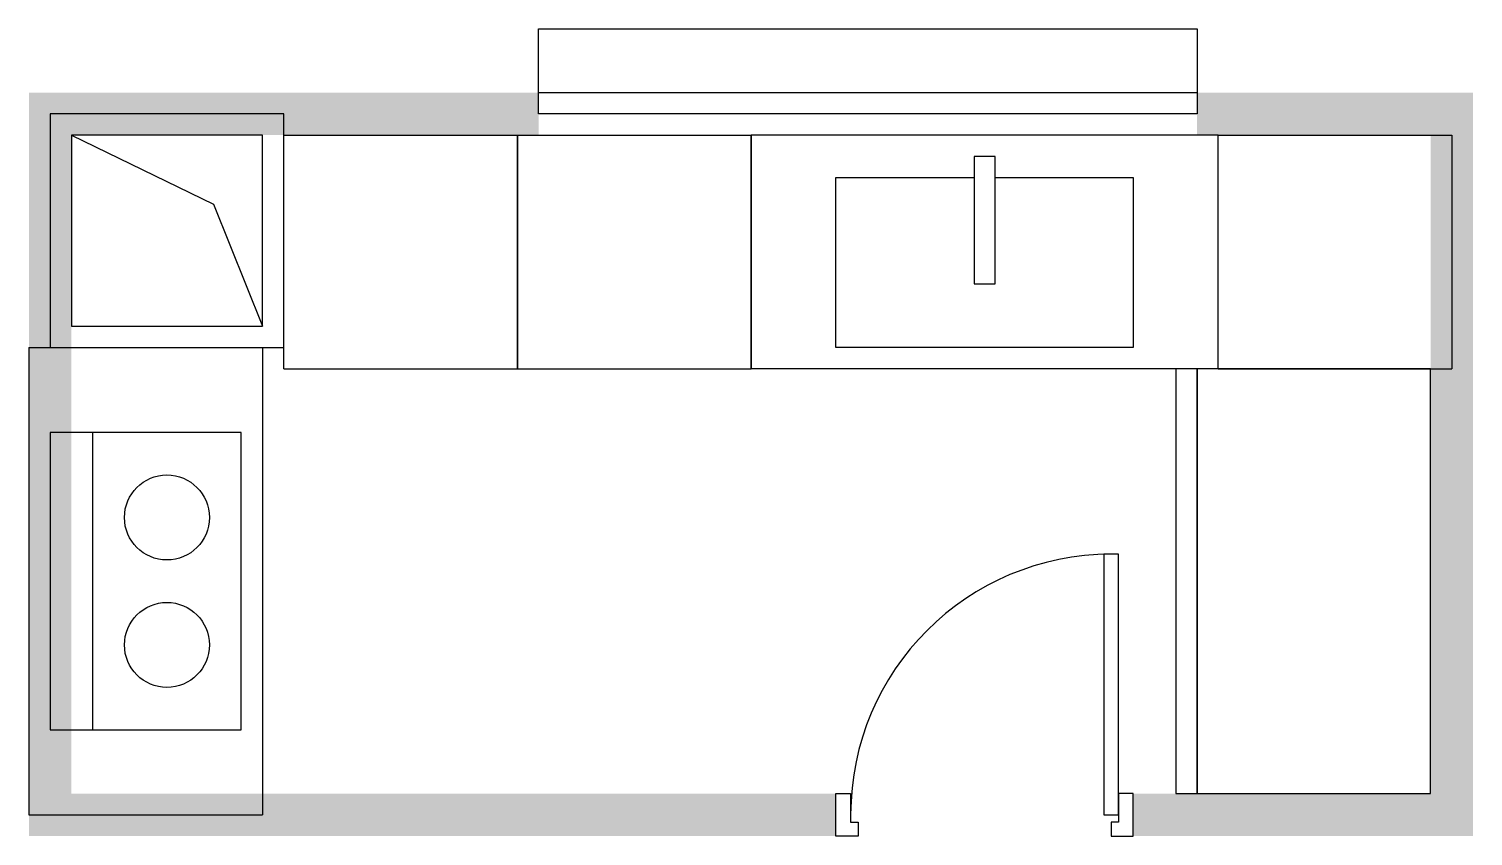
# Model space of a CAD drawing. Header units: millimetres. Extents: x 2150 to 5550, y -600 to 1300.
import ezdxf

# ---------------------------------------------------------------- set-up
doc = ezdxf.new("R2010")
doc.units = ezdxf.units.MM

# ---------------------------------------------------------------- blocks, each defined once
blk = doc.blocks.new('Door_Narrow')
at = {"color": 7}
for p, q in [((-50, -200), (-50, -234.6)), ((50, -200), (-50, -200)), ((-50, -200), (-50, -234.6)), ((50, -251.9), (50, -200)), ((50, -251.9), (50, -200)), ((0, -234.6), (-613.5, -234.6)), ((-613.5, -234.6), (-613.5, -269.2)), ((-50, -234.6), (17.3, -234.6)), ((-50, -234.6), (17.3, -234.6)), ((0, -269.2), (0, -234.6)), ((17.3, -234.6), (17.3, -251.9)), ((17.3, -234.6), (17.3, -251.9)), ((-613.5, -269.2), (0, -269.2)), ((17.3, -251.9), (50, -251.9)), ((17.3, -251.9), (50, -251.9)), ((17.3, -865.4), (17.3, -848.1)), ((17.3, -848.1), (50, -848.1)), ((50, -848.1), (50, -900)), ((-50, -900), (-50, -865.4)), ((-50, -865.4), (17.3, -865.4)), ((50, -900), (-50, -900))]:
    blk.add_line(p, q, dxfattribs=at)
blk.add_arc((0, -251.9), 613.5, 180, 269.9, dxfattribs=at)
for points in [[(50, 0), (-50, 0), (50, -200), (-50, -200)], [(50, -900), (-50, -900), (50, -1100), (-50, -1100)]]:
    blk.add_solid(points, dxfattribs=at)
blk = doc.blocks.new('Shaft')
for points in [[(0, 0), (550, 0), (550, 550), (0, 550)], [(50, 50), (500, 50), (500, 500), (50, 500)]]:
    blk.add_lwpolyline(points, close=True)
blk.add_lwpolyline([(50, 500), (385, 337.3), (500, 50)])
blk = doc.blocks.new('counter')
for p, q in [((0, -600), (0, -50)), ((0, -50), (550, -50)), ((550, -50), (550, -600)), ((0, -600), (550, -600))]:
    blk.add_line(p, q)
blk = doc.blocks.new('Frig')
for points in [[(600, -50), (50, -50), (50, -1050), (600, -1050)], [(650, -50), (600, -50), (600, -1050), (650, -1050)]]:
    blk.add_lwpolyline(points, close=True)
blk = doc.blocks.new('Sink')
for p, q in [((600, 550), (50, 550)), ((50, 550), (50, -550)), ((600, 550), (600, -550)), ((600, -550), (50, -550))]:
    blk.add_line(p, q)
blk.add_lwpolyline([(150, 25), (150, 350), (550, 350), (550, -350), (150, -350), (150, -25)])
blk.add_lwpolyline([(100, -25), (400, -25), (400, 25), (100, 25)], close=True)
blk = doc.blocks.new('Stove')
for p, q in [((-600, 550), (-600, -550)), ((-600, 550), (-50, 550)), ((-50, 550), (-50, -550)), ((-450, 350), (-450, -350)), ((-600, -550), (-50, -550))]:
    blk.add_line(p, q)
blk.add_lwpolyline([(-550, -350), (-100, -350), (-100, 350), (-550, 350)], close=True)
for centre in [(-275, 150), (-275, -150)]:
    blk.add_circle(centre, 100)
blk = doc.blocks.new('AllBlock')
at = {"true_color": 0xffffff}
blk.add_line((3350, 1150), (4900, 1150), dxfattribs=at)
blk.add_lwpolyline([(3350, 1100), (3350, 1300), (4900, 1300), (4900, 1100)], close=True, dxfattribs=at)
for points in [[(2150, 1150), (2150, 500), (2250, 1150), (2250, 500)], [(2150, 1150), (2150, 1050), (2800, 1150), (2800, 1050)], [(2700, 1150), (2700, 1050), (3350, 1150), (3350, 1050)], [(4900, 1150), (4900, 1050), (5550, 1150), (5550, 1050)], [(5450, 1150), (5450, 500), (5550, 1150), (5550, 500)], [(2150, 600), (2150, -50), (2250, 600), (2250, -50)], [(5450, 600), (5450, -50), (5550, 600), (5550, -50)], [(2150, 50), (2150, -600), (2250, 50), (2250, -600)], [(5450, 50), (5450, -600), (5550, 50), (5550, -600)], [(2150, -500), (2150, -600), (2800, -500), (2800, -600)], [(2700, -500), (2700, -600), (3350, -500), (3350, -600)], [(3250, -500), (3250, -600), (3900, -500), (3900, -600)], [(4900, -500), (4900, -600), (5550, -500), (5550, -600)]]:
    blk.add_solid(points)
for name, p in [('Shaft', (2200, 550)), ('counter', (2750, 1100)), ('counter', (3300, 1100)), ('counter', (4950, 1100)), ('Stove', (2750, 0))]:
    blk.add_blockref(name, p)
for name, p, rotation in [('Sink', (4400, 1100), -90), ('Frig', (5500, -550), 180), ('Door_Narrow', (4950, -550), -90)]:
    blk.add_blockref(name, p, dxfattribs=dict(rotation=rotation))

msp = doc.modelspace()

# ---------------------------------------------------------------- block references
msp.add_blockref('AllBlock', (0, 0))

doc.saveas('drawing.dxf')
